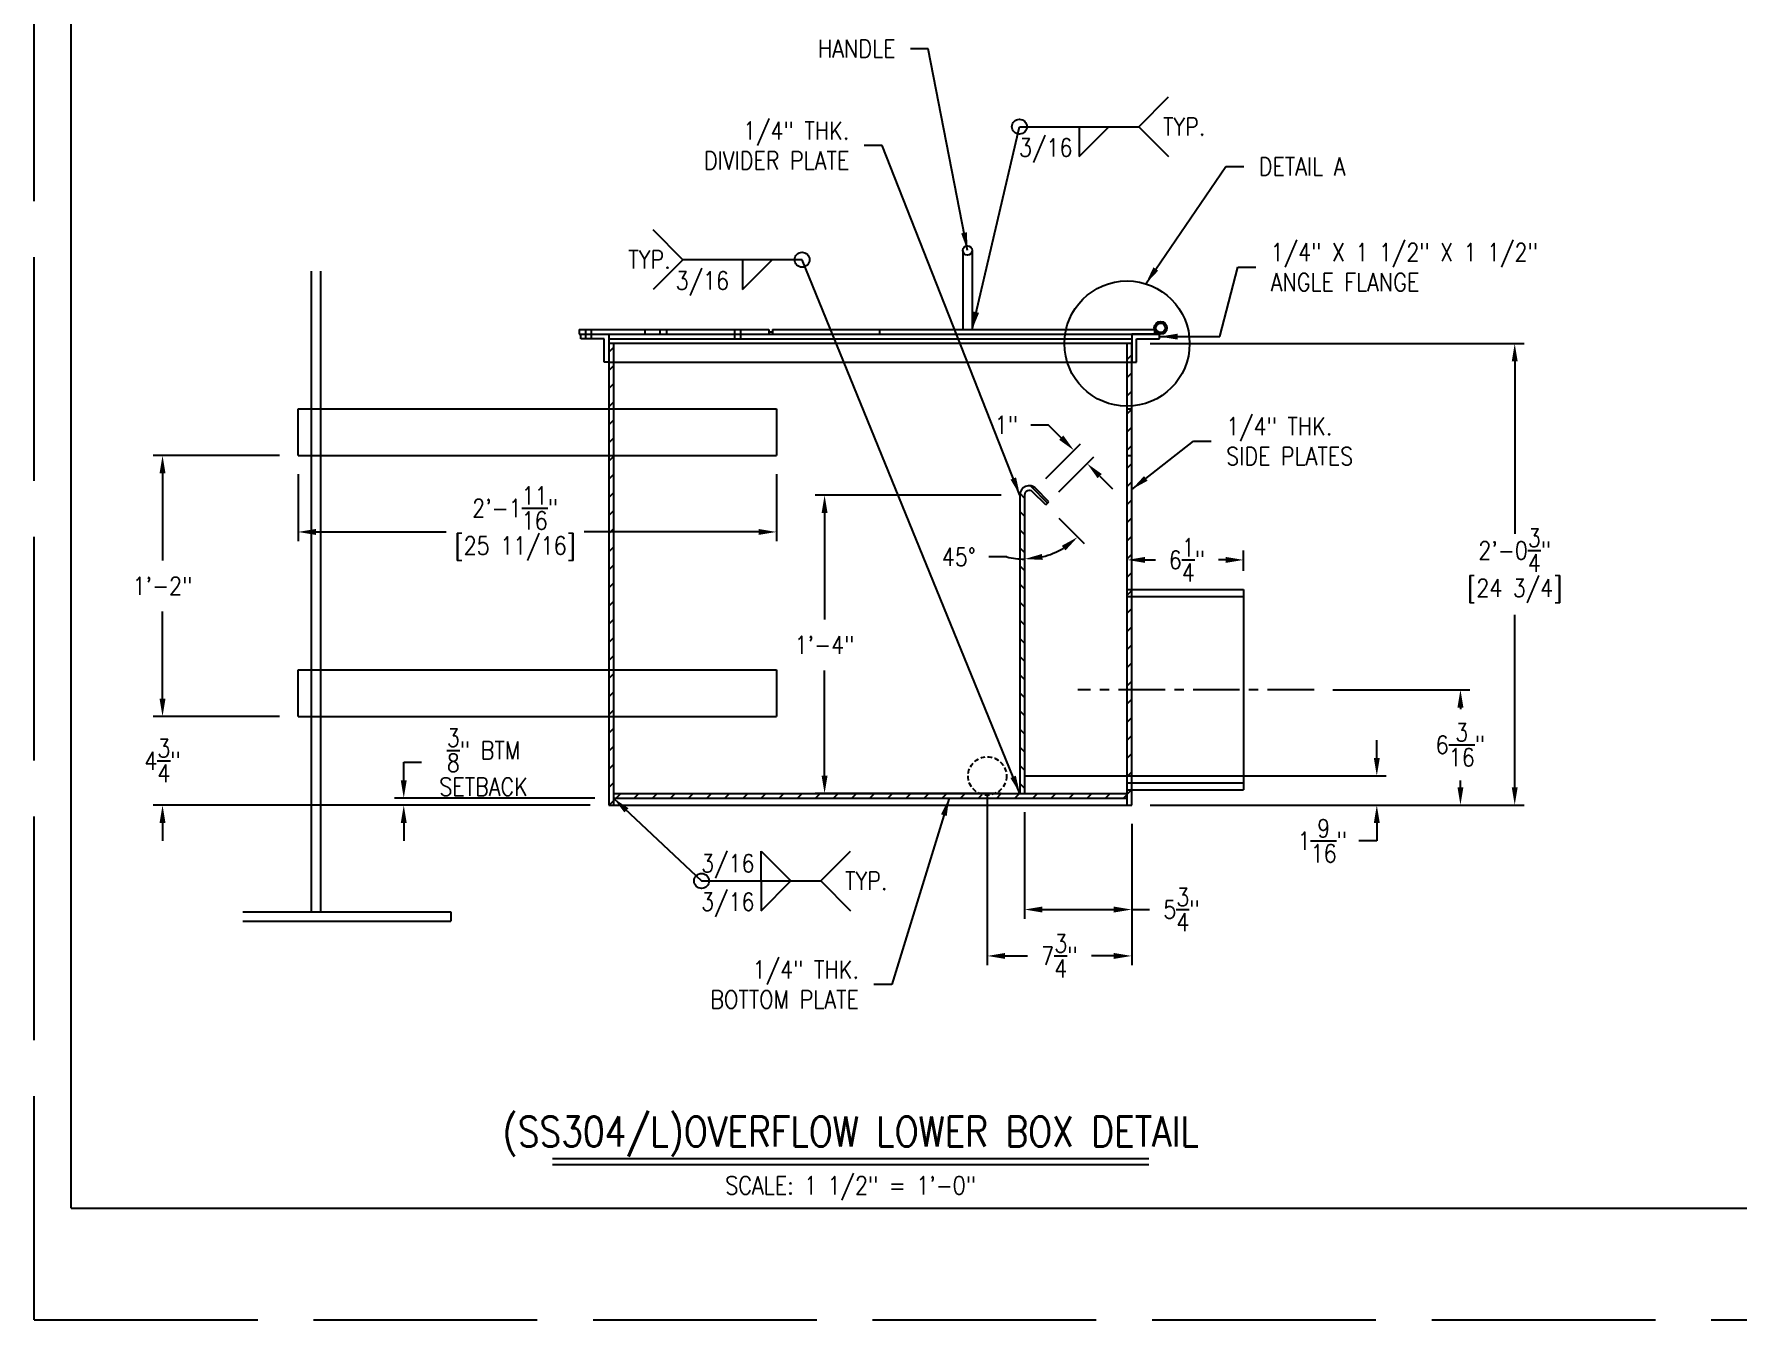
# Model space of a CAD drawing. Extents: x -36 to 1116, y 36 to 900.
# Drawn here: x -36 to 512, y 36 to 450 of the extents above; entities that cross this region are included whole.
import ezdxf
from ezdxf.enums import TextEntityAlignment as Align

# ---------------------------------------------------------------- set-up
doc = ezdxf.new("R2010")
doc.units = 0
doc.header["$LTSCALE"] = 12
doc.header["$MEASUREMENT"] = 0
doc.header["$PDMODE"] = 33
doc.header["$PDSIZE"] = -0.5
for name, pattern in [('AM_ISO02W050', [7.5, 6, -1.5]), ('CENTER', [2, 1.25, -0.25, 0.25, -0.25]), ('HIDDEN2', [0.1875, 0.125, -0.0625])]:
    doc.linetypes.add(name, pattern=pattern)
doc.layers.get('0').update_dxf_attribs({"linetype": 'CONTINUOUS'})
doc.layers.get('Defpoints').update_dxf_attribs({"linetype": 'CONTINUOUS'})
for name, color, linetype in [('1.25x1.25x.25', 34, 'CONTINUOUS'), ('10 PIPE', 7, 'CONTINUOUS'), ('6X20', 3, 'CONTINUOUS'), ('CENTER', 6, 'CENTER'), ('COVER', 3, 'CONTINUOUS'), ('DIM', 1, 'CONTINUOUS'), ('HANDLE', 2, 'CONTINUOUS'), ('SHELL', 40, 'CONTINUOUS')]:
    doc.layers.add(name, color=color, linetype=linetype)
doc.styles.add('ROMANS', font='ROMANS.shx', dxfattribs={"width": 0.85, "height": 5.76})
doc.styles.get("Standard").update_dxf_attribs({"font": 'sanss___.ttf'})
doc.dimstyles.get("Standard").update_dxf_attribs({"dimtxt": 0.18, "dimasz": 0.18, "dimexe": 0.18, "dimexo": 0.0625, "dimgap": 0.09, "dimtad": 0, "dimtih": 1, "dimtoh": 1, "dimdec": 4, "dimzin": 0, "dimdsep": 46, "dimtxsty": 'Standard', "dimcen": 0.09, "dimadec": 0, "dimazin": 0, "dimtfac": 1, "dimtdec": 4, "dimtofl": 0, "dimtmove": 0, "dimatfit": 3, "dimfxl": 1, "dimtolj": 1, "dimtzin": 0, "dimarcsym": 0})

# ---------------------------------------------------------------- blocks, each defined once
blk = doc.blocks.new('*D207')
at = {"layer": 'Defpoints', "color": 0, "transparency": 16777216}
for p in [(49.02, 314.18), (203.03, 314.18), (203.03, 289.57)]:
    blk.add_point(p, dxfattribs=at)
at = {"layer": 'DIM', "color": 0, "lineweight": -2, "transparency": 16777216}
for p, q in [((49.02, 308.18), (49.02, 286.57)), ((203.03, 308.18), (203.03, 286.57)), ((54.78, 289.57), (96.73, 289.57)), ((197.27, 289.57), (141.08, 289.57))]:
    blk.add_line(p, q, dxfattribs=at)
at = {"layer": 'DIM', "color": 0, "transparency": 16777216}
for points in [[(54.78, 290.53), (54.78, 288.61), (49.02, 289.57)], [(197.27, 290.53), (197.27, 288.61), (203.03, 289.57)]]:
    blk.add_solid(points, dxfattribs=at)
at = {"layer": 'DIM', "color": 0, "transparency": 16777216, "char_height": 5.76, "attachment_point": 5, "style": 'ROMANS'}
for s, insert in [('\\A1;2\'-1{\\H1x;\\S11/16;}"', (118.9, 297.25)), ('\\A1;[25 11/16]', (118.9, 284.22))]:
    blk.add_mtext(s, dxfattribs=dict(at, insert=insert))
blk = doc.blocks.new('*D211')
at = {"layer": 'Defpoints', "color": 0, "transparency": 16777216}
for p in [(5.36, 230.18), (49.02, 230.18), (149.03, 201.68)]:
    blk.add_point(p, dxfattribs=at)
at = {"layer": 'DIM', "color": 0, "lineweight": -2, "transparency": 16777216}
for p, q in [((5.36, 235.94), (5.36, 241.7)), ((43.02, 230.18), (2.36, 230.18)), ((143.03, 201.68), (2.36, 201.68)), ((5.36, 195.92), (5.36, 190.16))]:
    blk.add_line(p, q, dxfattribs=at)
at = {"layer": 'DIM', "color": 0, "transparency": 16777216}
for points in [[(4.4, 235.94), (6.32, 235.94), (5.36, 230.18)], [(4.4, 195.92), (6.32, 195.92), (5.36, 201.68)]]:
    blk.add_solid(points, dxfattribs=at)
at = {"layer": 'DIM', "color": 0, "transparency": 16777216, "insert": (5.36, 215.93), "char_height": 5.76, "attachment_point": 5, "style": 'ROMANS'}
blk.add_mtext('\\A1;4{\\H1x;\\S3/4;}"', dxfattribs=at)
blk = doc.blocks.new('*D212')
at = {"layer": 'Defpoints', "color": 0, "transparency": 16777216}
for p in [(5.36, 314.18), (49.02, 314.18), (49.02, 230.18)]:
    blk.add_point(p, dxfattribs=at)
at = {"layer": 'DIM', "color": 0, "lineweight": -2, "transparency": 16777216}
for p, q in [((43.02, 314.18), (2.36, 314.18)), ((5.36, 308.42), (5.36, 280.4)), ((5.36, 235.94), (5.36, 263.95)), ((43.02, 230.18), (2.36, 230.18))]:
    blk.add_line(p, q, dxfattribs=at)
at = {"layer": 'DIM', "color": 0, "transparency": 16777216}
for points in [[(4.4, 308.42), (6.32, 308.42), (5.36, 314.18)], [(4.4, 235.94), (6.32, 235.94), (5.36, 230.18)]]:
    blk.add_solid(points, dxfattribs=at)
at = {"layer": 'DIM', "color": 0, "transparency": 16777216, "insert": (5.36, 272.18), "char_height": 5.76, "attachment_point": 5, "style": 'ROMANS'}
blk.add_mtext('\\A1;1\'-2"', dxfattribs=at)
blk = doc.blocks.new('*D218')
at = {"layer": 'Defpoints', "color": 0, "transparency": 16777216}
for p in [(376.17, 238.8), (423.25, 238.8), (317.4, 201.68)]:
    blk.add_point(p, dxfattribs=at)
at = {"layer": 'DIM', "color": 0, "lineweight": -2, "transparency": 16777216}
for p, q in [((382.17, 238.8), (426.25, 238.8)), ((423.25, 233.04), (423.25, 232.58)), ((423.25, 207.44), (423.25, 209.54)), ((323.4, 201.68), (426.25, 201.68))]:
    blk.add_line(p, q, dxfattribs=at)
at = {"layer": 'DIM', "color": 0, "transparency": 16777216}
for points in [[(422.29, 233.04), (424.21, 233.04), (423.25, 238.8)], [(422.29, 207.44), (424.21, 207.44), (423.25, 201.68)]]:
    blk.add_solid(points, dxfattribs=at)
at = {"layer": 'DIM', "color": 0, "transparency": 16777216, "insert": (423.25, 221.06), "char_height": 5.76, "attachment_point": 5, "style": 'ROMANS'}
blk.add_mtext('\\A1;6{\\H1x;\\S3/16;}"', dxfattribs=at)
blk = doc.blocks.new('*D219')
at = {"layer": 'Defpoints', "color": 0, "transparency": 16777216}
for p in [(282.9, 205.43), (317.4, 201.68), (282.9, 168.06)]:
    blk.add_point(p, dxfattribs=at)
at = {"layer": 'DIM', "color": 0, "lineweight": -2, "transparency": 16777216}
for p, q in [((282.9, 199.43), (282.9, 165.06)), ((317.4, 195.68), (317.4, 165.06)), ((288.66, 168.06), (311.64, 168.06)), ((317.4, 168.06), (323.16, 168.06))]:
    blk.add_line(p, q, dxfattribs=at)
at = {"layer": 'DIM', "color": 0, "transparency": 16777216}
for points in [[(288.66, 169.02), (288.66, 167.1), (282.9, 168.06)], [(311.64, 169.02), (311.64, 167.1), (317.4, 168.06)]]:
    blk.add_solid(points, dxfattribs=at)
at = {"layer": 'DIM', "color": 0, "transparency": 16777216, "insert": (333.44, 168.06), "char_height": 5.76, "attachment_point": 5, "style": 'ROMANS'}
blk.add_mtext('\\A1;5{\\H1x;\\S3/4;}"', dxfattribs=at)
blk = doc.blocks.new('*D220')
at = {"layer": 'Defpoints', "color": 0, "transparency": 16777216}
for p in [(270.9, 211.05), (317.4, 201.68), (270.9, 153.13)]:
    blk.add_point(p, dxfattribs=at)
at = {"layer": 'DIM', "color": 0, "lineweight": -2, "transparency": 16777216}
for p, q in [((270.9, 205.05), (270.9, 150.13)), ((317.4, 195.68), (317.4, 150.13)), ((276.66, 153.13), (283.88, 153.13)), ((311.64, 153.13), (304.43, 153.13))]:
    blk.add_line(p, q, dxfattribs=at)
at = {"layer": 'DIM', "color": 0, "transparency": 16777216}
for points in [[(276.66, 154.09), (276.66, 152.17), (270.9, 153.13)], [(311.64, 154.09), (311.64, 152.17), (317.4, 153.13)]]:
    blk.add_solid(points, dxfattribs=at)
at = {"layer": 'DIM', "color": 0, "transparency": 16777216, "insert": (294.15, 153.13), "char_height": 5.76, "attachment_point": 5, "style": 'ROMANS'}
blk.add_mtext('\\A1;7{\\H1x;\\S3/4;}"', dxfattribs=at)
blk = doc.blocks.new('*D221')
at = {"layer": 'Defpoints', "color": 0, "transparency": 16777216}
for p in [(317.4, 350.18), (317.4, 201.68), (440.73, 201.68)]:
    blk.add_point(p, dxfattribs=at)
at = {"layer": 'DIM', "color": 0, "lineweight": -2, "transparency": 16777216}
for p, q in [((323.4, 350.18), (443.73, 350.18)), ((440.73, 344.42), (440.73, 288.95)), ((440.73, 207.44), (440.73, 262.9)), ((323.4, 201.68), (443.73, 201.68))]:
    blk.add_line(p, q, dxfattribs=at)
at = {"layer": 'DIM', "color": 0, "transparency": 16777216}
for points in [[(439.77, 344.42), (441.69, 344.42), (440.73, 350.18)], [(439.77, 207.44), (441.69, 207.44), (440.73, 201.68)]]:
    blk.add_solid(points, dxfattribs=at)
at = {"layer": 'DIM', "color": 0, "transparency": 16777216, "char_height": 5.76, "attachment_point": 5, "style": 'ROMANS'}
for s, insert in [('\\A1;2\'-0{\\H1x;\\S3/4;}"', (440.73, 283.61)), ('\\A1;[24 3/4]', (440.73, 270.58))]:
    blk.add_mtext(s, dxfattribs=dict(at, insert=insert))
blk = doc.blocks.new('*D224')
at = {"layer": 'Defpoints', "color": 0, "transparency": 16777216}
for p in [(83.03, 203.93), (150.53, 203.93), (149.03, 201.68)]:
    blk.add_point(p, dxfattribs=at)
at = {"layer": 'DIM', "color": 0, "lineweight": -2, "transparency": 16777216}
for p, q in [((83.03, 209.69), (83.03, 215.45)), ((83.03, 215.45), (88.79, 215.45)), ((144.53, 203.93), (80.03, 203.93)), ((143.03, 201.68), (80.03, 201.68)), ((83.03, 195.92), (83.03, 190.16))]:
    blk.add_line(p, q, dxfattribs=at)
at = {"layer": 'DIM', "color": 0, "transparency": 16777216}
for points in [[(82.07, 209.69), (83.99, 209.69), (83.03, 203.93)], [(82.07, 195.92), (83.99, 195.92), (83.03, 201.68)]]:
    blk.add_solid(points, dxfattribs=at)
at = {"layer": 'DIM', "color": 0, "transparency": 16777216, "insert": (108.74, 215.45), "char_height": 5.76, "attachment_point": 5, "style": 'ROMANS'}
blk.add_mtext('\\A1;{\\H1x;\\S3/8;}" BTM\\PSETBACK', dxfattribs=at)
blk = doc.blocks.new('*D225')
at = {"layer": 'Defpoints', "color": 0, "transparency": 16777216}
for p in [(285.47, 302.49), (282.9, 301.43), (289.71, 298.24), (295.01, 284.09), (282.9, 205.43)]:
    blk.add_point(p, dxfattribs=at)
at = {"layer": 'DIM', "color": 0, "lineweight": -2, "transparency": 16777216}
for p, q in [((293.95, 294), (302.14, 285.81)), ((277.19, 281.53), (271.43, 281.53))]:
    blk.add_line(p, q, dxfattribs=at)
for start, end in [(256.3311, 270), (283.6689, 301.3311)]:
    blk.add_arc((282.9, 305.05), 24.2, start, end, dxfattribs=at)
at = {"layer": 'DIM', "color": 0, "transparency": 16777216}
for points in [[(294.9, 285.13), (296.08, 283.62), (300.02, 287.93)], [(288.74, 280.58), (288.51, 282.48), (282.9, 280.85)]]:
    blk.add_solid(points, dxfattribs=at)
at = {"layer": 'DIM', "color": 0, "transparency": 16777216, "insert": (261.73, 281.53), "char_height": 5.76, "attachment_point": 5, "style": 'ROMANS'}
blk.add_mtext('\\A1;45°', dxfattribs=at)
blk = doc.blocks.new('*D226')
at = {"layer": 'Defpoints', "color": 0, "transparency": 16777216}
for p in [(303.05, 311.59), (285.47, 302.49), (289.71, 298.24)]:
    blk.add_point(p, dxfattribs=at)
at = {"layer": 'DIM', "color": 0, "lineweight": -2, "transparency": 16777216}
for p, q in [((290.66, 323.97), (284.9, 323.97)), ((294.73, 319.9), (290.66, 323.97)), ((289.71, 306.73), (300.93, 317.95)), ((293.95, 302.49), (305.17, 313.71)), ((307.12, 307.51), (311.2, 303.44))]:
    blk.add_line(p, q, dxfattribs=at)
at = {"layer": 'DIM', "color": 0, "transparency": 16777216}
for points in [[(295.41, 320.58), (294.06, 319.22), (298.81, 315.83)], [(307.8, 308.19), (306.44, 306.83), (303.05, 311.59)]]:
    blk.add_solid(points, dxfattribs=at)
at = {"layer": 'DIM', "color": 0, "transparency": 16777216, "insert": (277.07, 323.97), "char_height": 5.76, "attachment_point": 5, "style": 'ROMANS'}
blk.add_mtext('\\A1;1"', dxfattribs=at)
blk = doc.blocks.new('*D227')
at = {"layer": 'Defpoints', "color": 0, "transparency": 16777216}
for p in [(281.4, 301.43), (218.52, 205.43), (281.4, 205.43)]:
    blk.add_point(p, dxfattribs=at)
at = {"layer": 'DIM', "color": 0, "lineweight": -2, "transparency": 16777216}
for p, q in [((275.4, 301.43), (215.52, 301.43)), ((218.52, 295.67), (218.52, 261.42)), ((218.52, 211.19), (218.52, 244.96)), ((275.4, 205.43), (215.52, 205.43))]:
    blk.add_line(p, q, dxfattribs=at)
at = {"layer": 'DIM', "color": 0, "transparency": 16777216}
for points in [[(217.56, 295.67), (219.48, 295.67), (218.52, 301.43)], [(217.56, 211.19), (219.48, 211.19), (218.52, 205.43)]]:
    blk.add_solid(points, dxfattribs=at)
at = {"layer": 'DIM', "color": 0, "transparency": 16777216, "insert": (218.52, 253.19), "char_height": 5.76, "attachment_point": 5, "style": 'ROMANS'}
blk.add_mtext('\\A1;1\'-4"', dxfattribs=at)
blk = doc.blocks.new('*D228')
at = {"layer": 'Defpoints', "color": 0, "transparency": 16777216}
for p in [(315.9, 280.57), (315.9, 271.05), (353.4, 271.05)]:
    blk.add_point(p, dxfattribs=at)
at = {"layer": 'DIM', "color": 0, "lineweight": -2, "transparency": 16777216}
for p, q in [((315.9, 277.05), (315.9, 283.57)), ((321.66, 280.57), (325.05, 280.57)), ((347.64, 280.57), (345.38, 280.57)), ((353.4, 277.05), (353.4, 283.57))]:
    blk.add_line(p, q, dxfattribs=at)
at = {"layer": 'DIM', "color": 0, "transparency": 16777216}
for points in [[(321.66, 281.53), (321.66, 279.61), (315.9, 280.57)], [(347.64, 281.53), (347.64, 279.61), (353.4, 280.57)]]:
    blk.add_solid(points, dxfattribs=at)
at = {"layer": 'DIM', "color": 0, "transparency": 16777216, "insert": (335.21, 280.57), "char_height": 5.76, "attachment_point": 5, "style": 'ROMANS'}
blk.add_mtext('\\A1;6{\\H1x;\\S1/4;}"', dxfattribs=at)
blk = doc.blocks.new('*D231')
at = {"layer": 'Defpoints', "color": 0, "transparency": 16777216}
for p in [(277.09, 211.05), (317.4, 201.68), (396.32, 201.68)]:
    blk.add_point(p, dxfattribs=at)
at = {"layer": 'DIM', "color": 0, "lineweight": -2, "transparency": 16777216}
for p, q in [((396.32, 216.81), (396.32, 222.57)), ((283.09, 211.05), (399.32, 211.05)), ((323.4, 201.68), (399.32, 201.68)), ((396.32, 195.92), (396.32, 190.16)), ((396.32, 190.16), (390.56, 190.16))]:
    blk.add_line(p, q, dxfattribs=at)
at = {"layer": 'DIM', "color": 0, "transparency": 16777216}
for points in [[(395.36, 216.81), (397.28, 216.81), (396.32, 211.05)], [(395.36, 195.92), (397.28, 195.92), (396.32, 201.68)]]:
    blk.add_solid(points, dxfattribs=at)
at = {"layer": 'DIM', "color": 0, "transparency": 16777216, "insert": (378.77, 190.16), "char_height": 5.76, "attachment_point": 5, "style": 'ROMANS'}
blk.add_mtext('\\A1;1{\\H1x;\\S9/16;}"', dxfattribs=at)

msp = doc.modelspace()

# ---------------------------------------------------------------- hatches: boundary and pattern name
at = {"layer": 'COVER'}
h = msp.add_hatch(dxfattribs=at)
h.set_pattern_fill('ANSI31', color=256, scale=33)
h.paths.add_polyline_path([(315.90461, 205.42615), (273.48231, 205.42615, -0.21821789), (268.32692, 205.42615), (150.52961, 205.42615), (150.52961, 203.92615), (315.90461, 203.92615)])
h.paths.add_polyline_path([(150.52961, 230.17615), (149.02961, 230.17615), (149.02961, 201.67615), (150.52961, 201.67615)])
h.paths.add_polyline_path([(150.52961, 245.17615), (149.02961, 245.17615), (149.02961, 230.17615), (150.52961, 230.17615)])
h.paths.add_polyline_path([(150.52961, 314.17615), (149.02961, 314.17615), (149.02961, 245.17615), (150.52961, 245.17615)])
h.paths.add_polyline_path([(317.40461, 238.80115), (315.90461, 238.80115), (315.90461, 208.80115), (317.40461, 208.80115)])
h.paths.add_polyline_path([(317.40461, 206.55115), (315.90461, 206.55115), (315.90461, 201.67615), (317.40461, 201.67615)])
h.paths.add_polyline_path([(317.40461, 268.80115), (315.90461, 268.80115), (315.90461, 238.80115), (317.40461, 238.80115)])
h.paths.add_polyline_path([(317.40461, 314.17615), (315.90461, 314.17615), (315.90461, 271.05115), (317.40461, 271.05115)])
h.paths.add_polyline_path([(317.40461, 329.17615), (315.90461, 329.17615), (315.90461, 314.17615), (317.40461, 314.17615)])
h.paths.add_polyline_path([(317.40461, 344.17615), (315.90461, 344.17615), (315.90461, 329.17615), (317.40461, 329.17615)])
h.paths.add_polyline_path([(317.40461, 350.17615), (315.90461, 350.17615), (315.90461, 344.17615), (317.40461, 344.17615)])
h.paths.add_polyline_path([(150.52961, 344.17615), (149.02961, 344.17615), (149.02961, 329.17615), (150.52961, 329.17615)])
h.paths.add_polyline_path([(150.52961, 329.17615), (149.02961, 329.17615), (149.02961, 314.17615), (150.52961, 314.17615)])
h.paths.add_polyline_path([(150.52961, 350.17615), (149.02961, 350.17615), (149.02961, 344.17615), (150.52961, 344.17615)])
h.paths.add_polyline_path([(317.40461, 271.05115), (315.90461, 271.05115), (315.90461, 268.80115), (317.40461, 268.80115)])
h = msp.add_hatch(dxfattribs=at)
h.set_pattern_fill('ANSI31', color=256, scale=33, angle=90)
h.paths.add_polyline_path([(282.90461, 301.42615, -0.668178638), (285.46527, 302.48681), (289.70792, 298.24417), (290.76858, 299.30483), (286.52593, 303.54747, 0.668178638), (281.40461, 301.42615), (281.40461, 205.42615), (282.90461, 205.42615)])

# ---------------------------------------------------------------- linework, layer by layer
for q in [(-24, 888), (1080, 72)]:
    msp.add_line((-24, 72), q)
for radius in [2.0625, 1.5]:
    msp.add_circle((326.70143, 355.23865), radius)
at = {"layer": '1.25x1.25x.25'}
for p, q in [((140.02961, 353.17615), (149.02961, 353.17615)), ((140.02961, 351.67615), (140.02961, 353.17615)), ((140.02961, 353.17615), (326.40461, 353.17615)), ((147.52961, 351.67615), (140.02961, 351.67615)), ((141.52961, 353.17615), (141.52961, 351.67615)), ((143.40461, 353.17615), (143.40461, 351.67615)), ((147.52961, 344.17615), (147.52961, 351.67615)), ((149.02961, 353.17615), (149.02961, 344.17615)), ((149.02961, 351.67615), (317.40461, 351.67615)), ((189.52961, 353.17615), (189.52961, 351.67615)), ((191.40461, 353.17615), (191.40461, 351.67615)), ((326.40461, 353.17615), (317.40461, 353.17615)), ((317.40461, 353.17615), (317.40461, 344.17615)), ((318.90461, 344.17615), (318.90461, 351.67615)), ((318.90461, 351.67615), (326.40461, 351.67615)), ((326.40461, 351.67615), (326.40461, 353.17615)), ((149.02961, 344.17615), (147.52961, 344.17615)), ((149.02961, 344.17615), (317.40461, 344.17615)), ((317.40461, 344.17615), (318.90461, 344.17615))]:
    msp.add_line(p, q, dxfattribs=at)
at = {"layer": '10 PIPE'}
for p, q in [((315.90461, 271.05115), (353.40461, 271.05115)), ((315.90461, 268.80115), (353.40461, 268.80115)), ((353.40461, 271.05115), (353.40461, 206.55115)), ((315.90461, 208.80115), (353.40461, 208.80115)), ((315.90461, 206.55115), (353.40461, 206.55115))]:
    msp.add_line(p, q, dxfattribs=at)
at = {"layer": '6X20'}
for p, q in [((49.02462, 314.17615), (49.02462, 329.17615)), ((49.02462, 230.17615), (49.02462, 245.17615))]:
    msp.add_line(p, q, dxfattribs=at)
at = {"layer": 'CENTER'}
msp.add_line((376.16549, 238.80115), (300.03535, 238.80115), dxfattribs=at)
at = {"layer": 'COVER'}
for p, q in [((139.46711, 354.67615), (200.59211, 354.67615)), ((139.46711, 354.67615), (139.46711, 353.17615)), ((139.46711, 353.17615), (200.59211, 353.17615)), ((141.52961, 354.67615), (141.52961, 353.17615)), ((143.40461, 354.67615), (143.40461, 353.17615)), ((160.65461, 354.67615), (160.65461, 353.17615)), ((165.52961, 354.67615), (165.52961, 353.17615)), ((167.59211, 354.67615), (167.59211, 353.17615)), ((189.52961, 354.67615), (189.52961, 353.17615)), ((191.40461, 354.67615), (191.40461, 353.17615)), ((200.59211, 354.67615), (200.59211, 353.17615)), ((200.59211, 353.92615), (201.71711, 353.92615)), ((201.71711, 354.67615), (324.71711, 354.67615)), ((201.71711, 354.67615), (201.71711, 353.17615)), ((201.71711, 353.17615), (324.71711, 353.17615)), ((236.21711, 354.67615), (236.21711, 353.17615)), ((324.71711, 354.67615), (324.71711, 353.17615)), ((149.02961, 350.17615), (149.02961, 201.67615)), ((317.40461, 350.17615), (149.02961, 350.17615)), ((150.52961, 350.17615), (150.52961, 201.67615)), ((315.90461, 201.67615), (315.90461, 350.17615)), ((317.40461, 201.67615), (317.40461, 350.17615)), ((49.02462, 329.17615), (203.02961, 329.17615)), ((203.02961, 329.17615), (203.02961, 314.17615)), ((315.90461, 329.17615), (317.40461, 329.17615)), ((49.02462, 314.17615), (203.02961, 314.17615)), ((315.90461, 314.17615), (317.40461, 314.17615)), ((289.70792, 298.24417), (285.46527, 302.48681)), ((290.76858, 299.30483), (286.52593, 303.54747)), ((281.40461, 301.42615), (281.40461, 205.42615)), ((282.90461, 301.42615), (282.90461, 205.42615)), ((289.70792, 298.24417), (290.76858, 299.30483)), ((49.02462, 245.17615), (203.02961, 245.17615)), ((203.02961, 245.17615), (203.02961, 230.17615)), ((49.02462, 230.17615), (203.02961, 230.17615)), ((150.52961, 205.42615), (315.90461, 205.42615)), ((150.52961, 203.92615), (315.90461, 203.92615)), ((149.02961, 201.67615), (317.40461, 201.67615))]:
    msp.add_line(p, q, dxfattribs=at)
at = {"layer": 'COVER', "linetype": 'HIDDEN2'}
msp.add_circle((270.90461, 211.05115), 6.1875, dxfattribs=at)
at = {"layer": 'COVER'}
for radius in [3, 1.5]:
    msp.add_arc((284.40461, 301.42615), radius, 45, 180, dxfattribs=at)
at = {"layer": 'Defpoints', "linetype": 'AM_ISO02W050'}
for q in [(-36, 900), (1116, 36)]:
    msp.add_line((-36, 36), q, dxfattribs=at)
at = {"layer": 'DIM'}
for p, q in [((319.66398, 419.9809), (329.26398, 429.5809)), ((281.26398, 419.9809), (319.66398, 419.9809)), ((300.46398, 410.3809), (310.06398, 419.9809)), ((300.46398, 419.9809), (300.46398, 410.3809)), ((319.66398, 419.9809), (329.26398, 410.3809)), ((172.88146, 377.16857), (163.28146, 386.76857)), ((172.88146, 377.16857), (163.28146, 367.56857)), ((211.28146, 377.16857), (172.88146, 377.16857)), ((192.08146, 367.56857), (201.68146, 377.16857)), ((192.08146, 377.16857), (192.08146, 367.56857)), ((198.10472, 186.87917), (207.70472, 177.27917)), ((198.10472, 177.27917), (198.10472, 186.87917)), ((217.30472, 177.27917), (226.90472, 186.87917)), ((178.90472, 177.27917), (217.30472, 177.27917)), ((198.10472, 167.67917), (207.70472, 177.27917)), ((198.10472, 177.27917), (198.10472, 167.67917)), ((217.30472, 177.27917), (226.90472, 167.67917)), ((130.93505, 87.93268), (322.93505, 87.93268)), ((130.93505, 86.01268), (322.93505, 86.01268))]:
    msp.add_line(p, q, dxfattribs=at)
for centre, radius in [((281.26398, 419.9809), 2.4), ((211.28146, 377.16857), 2.4), ((315.90461, 350.17615), 20.15656), ((178.90472, 177.27917), 2.4)]:
    msp.add_circle(centre, radius, dxfattribs=at)
at = {"layer": 'HANDLE'}
for p, q in [((263.02961, 380.17615), (263.02961, 354.67615)), ((266.02961, 380.17615), (266.02961, 354.67615))]:
    msp.add_line(p, q, dxfattribs=at)
msp.add_circle((264.52961, 380.17615), 1.5, dxfattribs=at)
at = {"layer": 'SHELL'}
for p, q in [((53.17725, 373.44155), (53.17725, 167.36365)), ((56.17725, 373.44155), (56.17725, 167.36365)), ((31.1819, 167.36365), (98.17725, 167.36365)), ((98.17725, 167.36365), (98.17725, 164.36365)), ((31.1819, 164.36365), (98.17725, 164.36365))]:
    msp.add_line(p, q, dxfattribs=at)

# ---------------------------------------------------------------- texts
at = {"layer": 'DIM', "style": 'ROMANS', "width": 0.85}
for p in [(334.31031, 419.9809), (162.14698, 377.22768), (231.95106, 177.27917)]:
    msp.add_text('TYP.', height=5.76, dxfattribs=at).set_placement(p, align=Align.MIDDLE_CENTER)
for p in [(281.12623, 410.3809), (170.57746, 367.56857), (178.76698, 180.04614), (178.76698, 167.67917)]:
    msp.add_text('3/16', height=5.76, dxfattribs=at).set_placement(p)
for s, height, p in [('(SS304/L)OVERFLOW LOWER BOX DETAIL', 9.6, (226.93505, 91.80992)), ('SCALE: 1 1/2" = 1\'-0"', 5.76, (226.93505, 76.41268))]:
    msp.add_text(s, height=height, dxfattribs=at).set_placement(p, align=Align.CENTER)
at = {"layer": 'DIM', "char_height": 5.76, "style": 'ROMANS'}
for s, insert, attachment_point in [('HANDLE', (241.36416, 445.08222), 6), ('1/4" THK.\\PDIVIDER PLATE', (226.48805, 413.8886), 6), ('DETAIL A', (358.31861, 407.17699), 4), ('\\A1;1/4" X 1 1/2" X 1 1/2"\\PANGLE FLANGE', (362.17132, 374.77093), 4), ('1/4" THK.\\PSIDE PLATES', (347.82134, 318.74632), 4), ('1/4" THK.\\PBOTTOM PLATE', (229.58511, 143.92468), 6)]:
    msp.add_mtext(s, dxfattribs=dict(at, insert=insert, attachment_point=attachment_point))

# ---------------------------------------------------------------- dimensions: what is measured, and where the dimension line sits
at = {"layer": 'DIM'}
for base, p1, p2, override, picture, middle in [((440.72631, 201.67615), (317.40461, 350.17615), (317.40461, 201.67615), {"dimscale": 48, "dimtxt": 5.76, "dimasz": 0.12, "dimexe": 0.0625, "dimexo": 0.125, "dimgap": 0.02, "dimlfac": 0.166667, "dimzin": 3, "dimlunit": 4, "dimpost": '\\X', "dimtxsty": 'ROMANS', "dimcen": 0}, '*D221', (440.72631, 275.92615)), ((5.36215, 314.17615), (49.02462, 230.17615), (49.02462, 314.17615), {"dimscale": 48, "dimtxt": 5.76, "dimasz": 0.12, "dimexe": 0.0625, "dimexo": 0.125, "dimgap": 0.1, "dimlfac": 0.166667, "dimzin": 3, "dimlunit": 4, "dimpost": '\\X', "dimtxsty": 'ROMANS', "dimcen": 0}, '*D212', (5.36215, 272.17615)), ((5.36215, 230.17615), (149.02961, 201.67615), (49.02462, 230.17615), {"dimscale": 48, "dimtxt": 5.76, "dimasz": 0.12, "dimexe": 0.0625, "dimexo": 0.125, "dimgap": 0.1, "dimlfac": 0.166667, "dimzin": 3, "dimlunit": 4, "dimpost": '\\X', "dimtxsty": 'ROMANS', "dimcen": 0}, '*D211', (5.36215, 215.92615)), ((396.32325, 201.67615), (277.09211, 211.05115), (317.40461, 201.67615), {"dimscale": 48, "dimtxt": 5.76, "dimasz": 0.12, "dimexe": 0.0625, "dimexo": 0.125, "dimgap": 0.1, "dimlfac": 0.166667, "dimzin": 3, "dimlunit": 4, "dimpost": '\\X', "dimtxsty": 'ROMANS', "dimcen": 0}, '*D231', (378.76897, 190.15615))]:
    dim = msp.add_linear_dim(base=base, p1=p1, p2=p2, angle=90, dimstyle='Standard', override=override, dxfattribs=at)
    dim.commit()
    dim.dimension.update_dxf_attribs({"geometry": picture, "text_midpoint": middle})
for base, p1, p2, angle, picture, middle, dimtype in [((303.05015, 311.58641), (285.46527, 302.48681), (289.70792, 298.24417), 315, '*D226', (277.07078, 323.97492), 161), ((218.51597, 205.42615), (281.40461, 301.42615), (281.40461, 205.42615), 90, '*D227', (218.51597, 253.19283), 160), ((423.24917, 238.80115), (317.40461, 201.67615), (376.16549, 238.80115), 90, '*D218', (423.24917, 221.05775), 160)]:
    dim = msp.add_linear_dim(base=base, p1=p1, p2=p2, angle=angle, dimstyle='Standard', override={"dimscale": 48, "dimtxt": 5.76, "dimasz": 0.12, "dimexe": 0.0625, "dimexo": 0.125, "dimgap": 0.1, "dimlfac": 0.166667, "dimzin": 3, "dimlunit": 4, "dimpost": '\\X', "dimtxsty": 'ROMANS', "dimcen": 0}, dxfattribs=at)
    dim.commit()
    dim.dimension.update_dxf_attribs({"geometry": picture, "text_midpoint": middle, "dimtype": dimtype})
for base, p1, p2, override, picture, middle in [((203.02961, 289.5661), (49.02462, 314.17615), (203.02961, 314.17615), {"dimscale": 48, "dimtxt": 5.76, "dimasz": 0.12, "dimexe": 0.0625, "dimexo": 0.125, "dimgap": 0.02, "dimlfac": 0.166667, "dimzin": 3, "dimlunit": 4, "dimpost": '\\X', "dimtxsty": 'ROMANS', "dimcen": 0}, '*D207', (118.90494, 289.5661)), ((315.90461, 280.56791), (353.40461, 271.05115), (315.90461, 271.05115), {"dimscale": 48, "dimtxt": 5.76, "dimasz": 0.12, "dimexe": 0.0625, "dimexo": 0.125, "dimgap": 0.1, "dimlfac": 0.166667, "dimzin": 3, "dimlunit": 4, "dimpost": '\\X', "dimtxsty": 'ROMANS', "dimcen": 0}, '*D228', (335.21321, 280.56791)), ((282.90461, 168.05512), (317.40461, 201.67615), (282.90461, 205.42615), {"dimscale": 48, "dimtxt": 5.76, "dimasz": 0.12, "dimexe": 0.0625, "dimexo": 0.125, "dimgap": 0.1, "dimlfac": 0.166667, "dimzin": 3, "dimlunit": 4, "dimpost": '\\X', "dimtxsty": 'ROMANS', "dimcen": 0}, '*D219', (333.44347, 168.05512))]:
    dim = msp.add_linear_dim(base=base, p1=p1, p2=p2, dimstyle='Standard', override=override, dxfattribs=at)
    dim.commit()
    dim.dimension.update_dxf_attribs({"geometry": picture, "text_midpoint": middle, "dimtype": 160})
dim = msp.add_angular_dim_2l(base=(295.00534, 284.08841), line1=((282.90461, 301.42615), (282.90461, 205.42615)), line2=((289.70792, 298.24417), (285.46527, 302.48681)), dimstyle='Standard', override={"dimscale": 48, "dimtxt": 5.76, "dimasz": 0.12, "dimexe": 0.0625, "dimexo": 0.125, "dimgap": 0.1, "dimlfac": 0.166667, "dimzin": 3, "dimlunit": 4, "dimpost": '\\X', "dimtxsty": 'ROMANS', "dimcen": 0}, dxfattribs=at)
dim.commit()
dim.dimension.update_dxf_attribs({"geometry": '*D225', "text_midpoint": (261.72954, 281.53148)})
dim = msp.add_linear_dim(base=(83.02705, 203.92615), p1=(149.02961, 201.67615), p2=(150.52961, 203.92615), angle=90, text='<> BTM\\PSETBACK', dimstyle='Standard', override={"dimscale": 48, "dimtxt": 5.76, "dimasz": 0.12, "dimexe": 0.0625, "dimexo": 0.125, "dimgap": 0.1, "dimlfac": 0.166667, "dimzin": 3, "dimlunit": 4, "dimpost": '\\X', "dimtxsty": 'ROMANS', "dimcen": 0}, dxfattribs=at)
dim.commit()
dim.dimension.update_dxf_attribs({"geometry": '*D224', "text_midpoint": (108.74134, 215.44615)})
dim = msp.add_linear_dim(base=(270.90461, 153.12599), p1=(317.40461, 201.67615), p2=(270.90461, 211.05115), dimstyle='Standard', override={"dimscale": 48, "dimtxt": 5.76, "dimasz": 0.12, "dimexe": 0.0625, "dimexo": 0.125, "dimgap": 0.1, "dimlfac": 0.166667, "dimzin": 3, "dimlunit": 4, "dimpost": '\\X', "dimtxsty": 'ROMANS', "dimcen": 0}, dxfattribs=at)
dim.commit()
dim.dimension.update_dxf_attribs({"geometry": '*D220', "text_midpoint": (294.15461, 153.12599)})

# ---------------------------------------------------------------- leaders
at = {"layer": 'DIM', "annotation_type": 0, "has_hookline": 1}
for points, override, hookline_direction, text_width in [([(264.52961, 380.17615), (251.92416, 445.08222), (246.16416, 445.08222)], {"dimscale": 48, "dimtxt": 5.76, "dimasz": 0.12, "dimexe": 0.0625, "dimexo": 0.125, "dimgap": 0.1, "dimlfac": 0.166667, "dimzin": 3, "dimlunit": 4, "dimpost": '\\X', "dimtxsty": 'ROMANS', "dimcen": 0}, 1, 26.34514), ([(281.40461, 301.42615), (237.04805, 413.8886), (231.28805, 413.8886)], {"dimscale": 48, "dimtxt": 5.76, "dimasz": 0.12, "dimexe": 0.0625, "dimexo": 0.125, "dimgap": 0.1, "dimlfac": 0.166667, "dimzin": 3, "dimlunit": 4, "dimpost": '\\X', "dimtxsty": 'ROMANS', "dimcen": 0}, 1, 51.75771), ([(321.90461, 369.41899), (347.75861, 407.17699), (353.51861, 407.17699)], {"dimscale": 48, "dimtxt": 5.76, "dimasz": 0.12, "dimexe": 0.0625, "dimexo": 0.125, "dimgap": 0.1, "dimlfac": 0.25, "dimzin": 3, "dimlunit": 4, "dimpost": '\\X', "dimtxsty": 'ROMANS', "dimcen": 0}, 0, 31.008), ([(326.40461, 352.42615), (345.76201, 352.42615), (351.61132, 374.77093), (357.37132, 374.77093)], {"dimscale": 48, "dimtxt": 5.76, "dimasz": 0.12, "dimexe": 0.0625, "dimexo": 0.125, "dimgap": 0.1, "dimlfac": 0.166667, "dimzin": 3, "dimlunit": 4, "dimpost": '\\X', "dimtxsty": 'ROMANS', "dimcen": 0}, 0, 99.31886), ([(317.40461, 303.25664), (337.26134, 318.74632), (343.02134, 318.74632)], {"dimscale": 48, "dimtxt": 5.76, "dimasz": 0.12, "dimexe": 0.0625, "dimexo": 0.125, "dimgap": 0.1, "dimlfac": 0.166667, "dimzin": 3, "dimlunit": 4, "dimpost": '\\X', "dimtxsty": 'ROMANS', "dimcen": 0}, 0, 45.22971), ([(258.63052, 203.92615), (240.14511, 143.92468), (234.38511, 143.92468)], {"dimscale": 48, "dimtxt": 5.76, "dimasz": 0.12, "dimexe": 0.0625, "dimexo": 0.125, "dimgap": 0.1, "dimlfac": 0.166667, "dimzin": 3, "dimlunit": 4, "dimpost": '\\X', "dimtxsty": 'ROMANS', "dimcen": 0}, 1, 52.92343)]:
    msp.add_leader(points, dimstyle='Standard', override=override, dxfattribs=dict(at, hookline_direction=hookline_direction, text_width=text_width))
at = {"layer": 'DIM'}
for points in [[(266.02961, 354.67615), (281.26398, 419.9809)], [(281.40461, 205.42615), (211.28146, 377.16857)], [(150.52961, 203.92615), (178.90472, 177.27917)]]:
    msp.add_leader(points, dimstyle='Standard', override={"dimscale": 48, "dimtxt": 5.76, "dimasz": 0.12, "dimexe": 0.0625, "dimexo": 0.125, "dimgap": 0.1, "dimlfac": 0.333333, "dimzin": 3, "dimlunit": 4, "dimpost": '\\X', "dimtxsty": 'ROMANS', "dimcen": 0}, dxfattribs=at)

doc.saveas('drawing.dxf')
